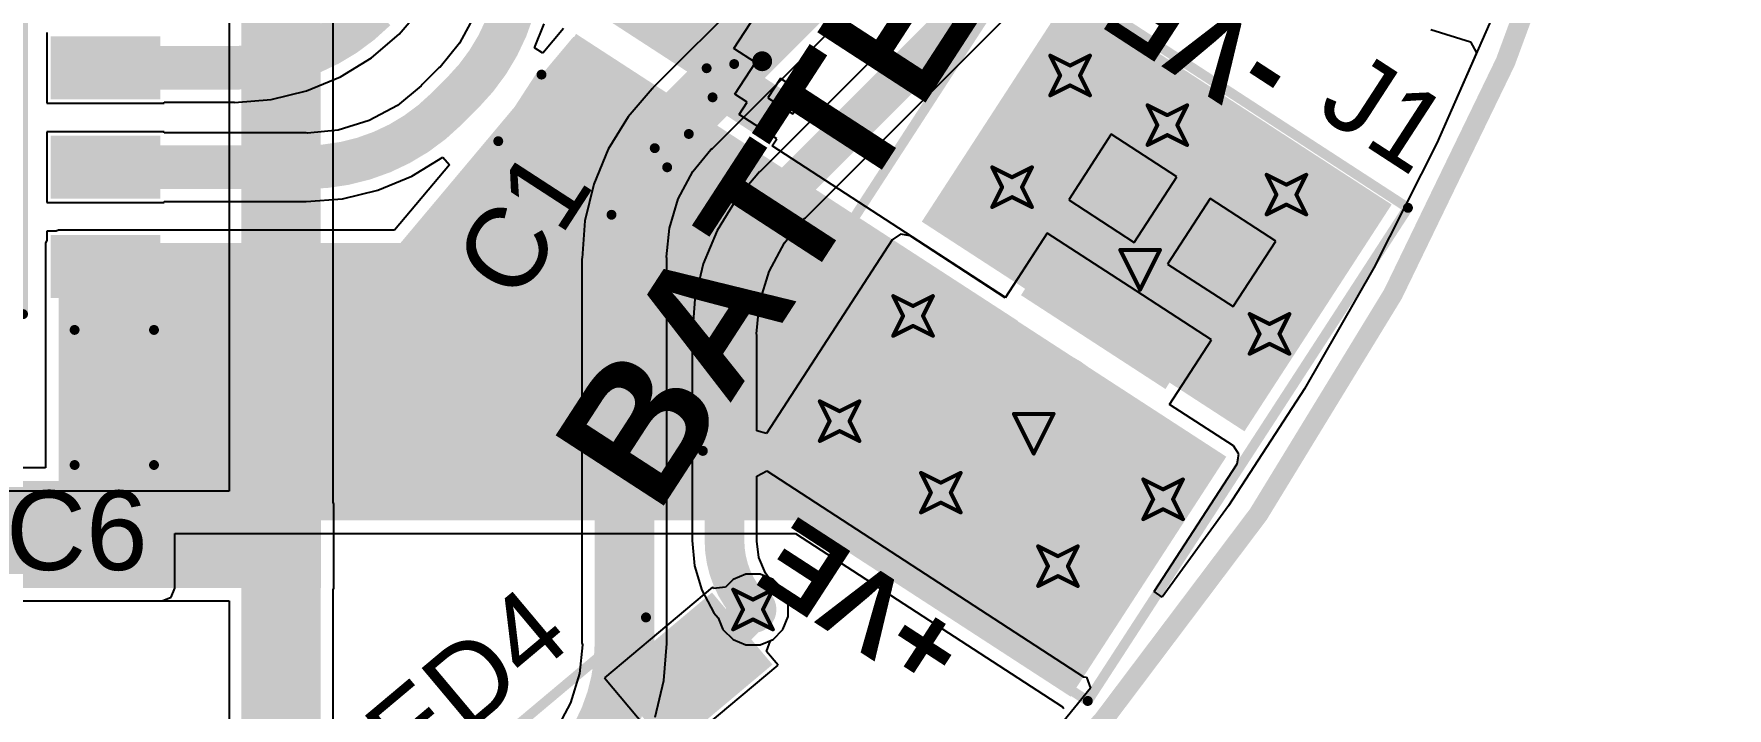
# Model space of a CAD drawing. Header units: inches. Extents: x -5 to 426, y -53 to 116.
# Drawn here: x 40.13 to 61.79, y -40.98 to -32.36 of the extents above; entities that cross this region are included whole.
import ezdxf

# ---------------------------------------------------------------- set-up
doc = ezdxf.new("R2010")
doc.units = ezdxf.units.IN
for name, color, linetype in [('Board Outline', 216, 'Continuous'), ('Bottom Layer', 5, 'Continuous'), ('Bottom Solder', 6, 'Continuous'), ('Drill Drawing', 1, 'Continuous'), ('Multi-Layer', 9, 'Continuous'), ('Pad Holes', 156, 'Continuous'), ('Top Layer', 1, 'Continuous'), ('Top Overlay', 2, 'Continuous'), ('Top Paste', 8, 'Continuous'), ('Top Solder', 216, 'Continuous'), ('Via Holes', 16, 'Continuous')]:
    doc.layers.add(name, color=color, linetype=linetype)
doc.styles.add('Arial', font='', dxfattribs={"height": 0.2})
doc.styles.add('Arial_Bold', font='', dxfattribs={"height": 0.2})
doc.styles.get('Arial').set_extended_font_data('Arial')
doc.styles.get('Arial_Bold').set_extended_font_data('Arial', bold=True)

# ---------------------------------------------------------------- blocks, each defined once
blk = doc.blocks.new('WS2812B_XF02_W_28')
at = {"layer": 'Top Layer'}
for points in [[(-3.25, 2.15), (-1.75, 2.15), (-1.75, 1.15), (-3.25, 1.15)], [(3.25, 1.15), (1.75, 1.15), (1.75, 2.15), (3.25, 2.15)], [(-3.25, -1.15), (-1.75, -1.15), (-1.75, -2.15), (-3.25, -2.15)], [(1.75, -1.15), (3.25, -1.15), (3.25, -2.15), (1.75, -2.15)]]:
    blk.add_hatch(color=1, dxfattribs=at).paths.add_polyline_path(points)
at = {"layer": 'Top Paste'}
for points in [[(-3.25, 2.15), (-1.75, 2.15), (-1.75, 1.15), (-3.25, 1.15)], [(3.25, 1.15), (1.75, 1.15), (1.75, 2.15), (3.25, 2.15)], [(-3.25, -1.15), (-1.75, -1.15), (-1.75, -2.15), (-3.25, -2.15)], [(1.75, -1.15), (3.25, -1.15), (3.25, -2.15), (1.75, -2.15)]]:
    blk.add_hatch(color=8, dxfattribs=at).paths.add_polyline_path(points)
at = {"layer": 'Top Solder'}
for points in [[(-3.352, 2.252), (-1.648, 2.252), (-1.648, 1.048), (-3.352, 1.048)], [(3.352, 1.048), (1.648, 1.048), (1.648, 2.252), (3.352, 2.252)], [(-3.352, -1.048), (-1.648, -1.048), (-1.648, -2.252), (-3.352, -2.252)], [(1.648, -1.048), (3.352, -1.048), (3.352, -2.252), (1.648, -2.252)]]:
    blk.add_hatch(color=216, dxfattribs=at).paths.add_polyline_path(points)
at = {"layer": 'Top Overlay'}
for points, const_width in [([(-2.5, 2.551), (2.5, 2.551)], 0.127), ([(-3.556, 1.803), (-3.556, 1.549)], 0.254), ([(-3.556, 1.803), (-3.429, 1.676)], 0.254), ([(-3.556, 1.549), (-3.429, 1.676)], 0.254), ([(-2.5, -2.551), (2.5, -2.551)], 0.127)]:
    blk.add_lwpolyline(points, dxfattribs=dict(at, const_width=const_width))
for points, const_width in [([(-2.532, 2.551, 1), (-2.468, 2.551, 1)], 0.0635), ([(2.468, 2.551, 1), (2.532, 2.551, 1)], 0.0635), ([(-3.62, 1.803, 1), (-3.493, 1.803, 1)], 0.127), ([(-3.62, 1.803, 1), (-3.493, 1.803, 1)], 0.127), ([(-3.493, 1.676, 1), (-3.366, 1.676, 1)], 0.127), ([(-3.493, 1.676, 1), (-3.366, 1.676, 1)], 0.127), ([(-3.619, 1.549, 1), (-3.493, 1.549, 1)], 0.127), ([(-3.619, 1.549, 1), (-3.493, 1.549, 1)], 0.127), ([(-2.532, -2.551, 1), (-2.468, -2.551, 1)], 0.0635), ([(2.468, -2.551, 1), (2.532, -2.551, 1)], 0.0635)]:
    blk.add_lwpolyline(points, format="xyb", close=True, dxfattribs=dict(at, const_width=const_width))
blk = doc.blocks.new('ESOP_8_75')
at = {"layer": 'Top Layer'}
for points in [[(-3.509, 2.205), (-2.309, 2.205), (-2.309, 1.605), (-3.509, 1.605)], [(2.308, 2.205), (3.508, 2.205), (3.508, 1.605), (2.308, 1.605)], [(-1.2, 1.65), (1.2, 1.65), (1.2, -1.65), (-1.2, -1.65)], [(-3.509, 0.935), (-2.309, 0.935), (-2.309, 0.335), (-3.509, 0.335)], [(2.308, 0.935), (3.508, 0.935), (3.508, 0.335), (2.308, 0.335)], [(-3.509, -0.335), (-2.309, -0.335), (-2.309, -0.935), (-3.509, -0.935)], [(2.308, -0.335), (3.508, -0.335), (3.508, -0.935), (2.308, -0.935)], [(-3.509, -1.605), (-2.309, -1.605), (-2.309, -2.205), (-3.509, -2.205)], [(2.308, -1.605), (3.508, -1.605), (3.508, -2.205), (2.308, -2.205)]]:
    blk.add_hatch(color=1, dxfattribs=at).paths.add_polyline_path(points)
at = {"layer": 'Top Paste'}
for points in [[(-3.509, 2.205), (-2.309, 2.205), (-2.309, 1.605), (-3.509, 1.605)], [(2.308, 2.205), (3.508, 2.205), (3.508, 1.605), (2.308, 1.605)], [(-1.2, 1.65), (1.2, 1.65), (1.2, -1.65), (-1.2, -1.65)], [(-3.509, 0.935), (-2.309, 0.935), (-2.309, 0.335), (-3.509, 0.335)], [(2.308, 0.935), (3.508, 0.935), (3.508, 0.335), (2.308, 0.335)], [(-3.509, -0.335), (-2.309, -0.335), (-2.309, -0.935), (-3.509, -0.935)], [(2.308, -0.335), (3.508, -0.335), (3.508, -0.935), (2.308, -0.935)], [(-3.509, -1.605), (-2.309, -1.605), (-2.309, -2.205), (-3.509, -2.205)], [(2.308, -1.605), (3.508, -1.605), (3.508, -2.205), (2.308, -2.205)]]:
    blk.add_hatch(color=8, dxfattribs=at).paths.add_polyline_path(points)
at = {"layer": 'Top Solder'}
for points in [[(-3.61, 2.307), (-2.207, 2.307), (-2.207, 1.503), (-3.61, 1.503)], [(2.207, 2.307), (3.61, 2.307), (3.61, 1.503), (2.207, 1.503)], [(-1.302, 1.752), (1.302, 1.752), (1.302, -1.752), (-1.302, -1.752)], [(-3.61, 1.037), (-2.207, 1.037), (-2.207, 0.233), (-3.61, 0.233)], [(2.207, 1.037), (3.61, 1.037), (3.61, 0.233), (2.207, 0.233)], [(-3.61, -0.233), (-2.207, -0.233), (-2.207, -1.037), (-3.61, -1.037)], [(2.207, -0.233), (3.61, -0.233), (3.61, -1.037), (2.207, -1.037)], [(-3.61, -1.503), (-2.207, -1.503), (-2.207, -2.307), (-3.61, -2.307)], [(2.207, -1.503), (3.61, -1.503), (3.61, -2.307), (2.207, -2.307)]]:
    blk.add_hatch(color=216, dxfattribs=at).paths.add_polyline_path(points)
at = {"layer": 'Top Overlay'}
for points, const_width in [([(-1.905, 2.515), (1.854, 2.515)], 0.127), ([(-1.905, 2.515), (-1.905, -2.515)], 0.127), ([(1.854, -2.515), (1.854, 2.515)], 0.127), ([(-3.877, 2.049), (-3.75, 1.922)], 0.3), ([(-3.877, 1.795), (-3.877, 2.049)], 0.3), ([(-3.877, 1.795), (-3.75, 1.922)], 0.3), ([(-1.905, -2.515), (1.854, -2.515)], 0.127)]:
    blk.add_lwpolyline(points, dxfattribs=dict(at, const_width=const_width))
for points, const_width in [([(-1.937, 2.515, 1), (-1.873, 2.515, 1)], 0.0635), ([(-1.937, 2.515, 1), (-1.873, 2.515, 1)], 0.0635), ([(1.822, 2.515, 1), (1.886, 2.515, 1)], 0.0635), ([(1.822, 2.515, 1), (1.886, 2.515, 1)], 0.0635), ([(-3.952, 2.049, 1), (-3.802, 2.049, 1)], 0.15), ([(-3.952, 2.049, 1), (-3.802, 2.049, 1)], 0.15), ([(-3.825, 1.922, 1), (-3.675, 1.922, 1)], 0.15), ([(-3.825, 1.922, 1), (-3.675, 1.922, 1)], 0.15), ([(-3.952, 1.795, 1), (-3.802, 1.795, 1)], 0.15), ([(-3.952, 1.795, 1), (-3.802, 1.795, 1)], 0.15), ([(-1.937, -2.515, 1), (-1.873, -2.515, 1)], 0.0635), ([(-1.937, -2.515, 1), (-1.873, -2.515, 1)], 0.0635), ([(1.822, -2.515, 1), (1.886, -2.515, 1)], 0.0635), ([(1.822, -2.515, 1), (1.886, -2.515, 1)], 0.0635)]:
    blk.add_lwpolyline(points, format="xyb", close=True, dxfattribs=dict(at, const_width=const_width))
blk = doc.blocks.new('B2B_XH_A_LF__SN___90')
at = {"layer": 'Bottom Layer'}
blk.add_hatch(color=5, dxfattribs=at).paths.add_polyline_path([(-2.25, 1), (-0.25, 1), (-0.25, -1), (-2.25, -1)])
h = blk.add_hatch(color=5, dxfattribs=at)
edge = h.paths.add_edge_path()
edge.add_arc((1.25, 0), 1, 0, 360)
at = {"layer": 'Bottom Solder'}
blk.add_hatch(color=6, dxfattribs=at).paths.add_polyline_path([(-2.352, 1.102), (-0.148, 1.102), (-0.148, -1.102), (-2.352, -1.102)])
h = blk.add_hatch(color=6, dxfattribs=at)
edge = h.paths.add_edge_path()
edge.add_arc((1.25, 0), 1.102, 0, 360)
at = {"layer": 'Multi-Layer'}
blk.add_hatch(color=9, dxfattribs=at).paths.add_polyline_path([(-2.25, 1), (-0.25, 1), (-0.25, -1), (-2.25, -1)])
h = blk.add_hatch(color=9, dxfattribs=at)
edge = h.paths.add_edge_path()
edge.add_arc((1.25, 0), 1, 0, 360)
at = {"layer": 'Pad Holes'}
h = blk.add_hatch(color=7, dxfattribs=at)
edge = h.paths.add_edge_path()
edge.add_arc((-1.25, 0), 0.5, 0, 360)
h = blk.add_hatch(color=7, dxfattribs=at)
edge = h.paths.add_edge_path()
edge.add_arc((1.25, 0), 0.5, 0, 360)
at = {"layer": 'Top Layer'}
blk.add_hatch(color=1, dxfattribs=at).paths.add_polyline_path([(-2.25, 1), (-0.25, 1), (-0.25, -1), (-2.25, -1)])
h = blk.add_hatch(color=1, dxfattribs=at)
edge = h.paths.add_edge_path()
edge.add_arc((1.25, 0), 1, 0, 360)
at = {"layer": 'Top Solder'}
blk.add_hatch(color=216, dxfattribs=at).paths.add_polyline_path([(-2.352, 1.102), (-0.148, 1.102), (-0.148, -1.102), (-2.352, -1.102)])
h = blk.add_hatch(color=216, dxfattribs=at)
edge = h.paths.add_edge_path()
edge.add_arc((1.25, 0), 1.102, 0, 360)
at = {"layer": 'Top Overlay', "const_width": 0.127}
for points in [[(-3.782, -3.432), (-3.782, 2.442)], [(3.74, 2.442), (-3.782, 2.442)], [(3.74, -3.432), (3.74, 2.442)], [(3.74, -3.432), (-3.782, -3.432)]]:
    blk.add_lwpolyline(points, dxfattribs=at)
at = {"layer": 'Top Overlay', "const_width": 0.0635}
for points in [[(-3.814, 2.442, 1), (-3.75, 2.442, 1)], [(-3.814, 2.442, 1), (-3.75, 2.442, 1)], [(3.708, 2.442, 1), (3.772, 2.442, 1)], [(3.708, 2.442, 1), (3.772, 2.442, 1)], [(-3.814, -3.432, 1), (-3.75, -3.432, 1)], [(-3.814, -3.432, 1), (-3.75, -3.432, 1)], [(3.708, -3.432, 1), (3.772, -3.432, 1)], [(3.708, -3.432, 1), (3.772, -3.432, 1)]]:
    blk.add_lwpolyline(points, format="xyb", close=True, dxfattribs=at)
blk = doc.blocks.new('C___0805_107')
at = {"layer": 'Top Layer'}
for points in [[(-1.524, 0.762), (-0.508, 0.762), (-0.508, -0.762), (-1.524, -0.762)], [(0.508, 0.762), (1.524, 0.762), (1.524, -0.762), (0.508, -0.762)]]:
    blk.add_hatch(color=1, dxfattribs=at).paths.add_polyline_path(points)
at = {"layer": 'Top Paste'}
for points in [[(-1.524, 0.762), (-0.508, 0.762), (-0.508, -0.762), (-1.524, -0.762)], [(0.508, 0.762), (1.524, 0.762), (1.524, -0.762), (0.508, -0.762)]]:
    blk.add_hatch(color=8, dxfattribs=at).paths.add_polyline_path(points)
at = {"layer": 'Top Solder'}
for points in [[(-1.594, 0.832), (-0.438, 0.832), (-0.438, -0.832), (-1.594, -0.832)], [(0.438, 0.832), (1.594, 0.832), (1.594, -0.832), (0.438, -0.832)]]:
    blk.add_hatch(color=216, dxfattribs=at).paths.add_polyline_path(points)
at = {"layer": 'Top Overlay', "const_width": 0.127}
for points in [[(-1.626, -0.864), (-1.626, 0.864)], [(-1.626, 0.864), (-0.61, 0.864)], [(0.61, 0.864), (1.626, 0.864)], [(1.626, -0.864), (1.626, 0.864)], [(-1.626, -0.864), (-0.61, -0.864)], [(0.61, -0.864), (1.626, -0.864)]]:
    blk.add_lwpolyline(points, dxfattribs=at)
at = {"layer": 'Top Overlay', "const_width": 0.0635}
for points in [[(-1.657, 0.864, 1), (-1.594, 0.864, 1)], [(-1.657, 0.864, 1), (-1.594, 0.864, 1)], [(-0.641, 0.864, 1), (-0.578, 0.864, 1)], [(0.578, 0.864, 1), (0.641, 0.864, 1)], [(1.594, 0.864, 1), (1.657, 0.864, 1)], [(1.594, 0.864, 1), (1.657, 0.864, 1)], [(-1.657, -0.864, 1), (-1.594, -0.864, 1)], [(-1.657, -0.864, 1), (-1.594, -0.864, 1)], [(-0.641, -0.864, 1), (-0.578, -0.864, 1)], [(0.578, -0.864, 1), (0.641, -0.864, 1)], [(1.594, -0.864, 1), (1.657, -0.864, 1)], [(1.594, -0.864, 1), (1.657, -0.864, 1)]]:
    blk.add_lwpolyline(points, format="xyb", close=True, dxfattribs=at)
blk = doc.blocks.new('C___0402_108')
at = {"layer": 'Top Layer'}
for points in [[(-0.699, -0.318), (-0.699, 0.317), (-0.241, 0.317), (-0.241, -0.318)], [(0.241, -0.318), (0.241, 0.317), (0.699, 0.317), (0.699, -0.318)]]:
    blk.add_hatch(color=1, dxfattribs=at).paths.add_polyline_path(points)
at = {"layer": 'Top Paste'}
for points in [[(-0.699, -0.318), (-0.699, 0.317), (-0.241, 0.317), (-0.241, -0.318)], [(0.241, -0.318), (0.241, 0.317), (0.699, 0.317), (0.699, -0.318)]]:
    blk.add_hatch(color=8, dxfattribs=at).paths.add_polyline_path(points)
at = {"layer": 'Top Solder'}
for points in [[(-0.758, -0.378), (-0.758, 0.377), (-0.181, 0.377), (-0.181, -0.378)], [(0.181, -0.378), (0.181, 0.377), (0.758, 0.377), (0.758, -0.378)]]:
    blk.add_hatch(color=216, dxfattribs=at).paths.add_polyline_path(points)
at = {"layer": 'Top Overlay', "const_width": 0.127}
for points in [[(-0.787, -0.406), (-0.787, 0.406)], [(-0.279, 0.406), (-0.787, 0.406)], [(0.787, 0.406), (0.279, 0.406)], [(0.787, -0.406), (0.787, 0.406)], [(-0.279, -0.406), (-0.787, -0.406)], [(0.787, -0.406), (0.279, -0.406)]]:
    blk.add_lwpolyline(points, dxfattribs=at)
at = {"layer": 'Top Overlay', "const_width": 0.0635}
for points in [[(-0.819, 0.406, 1), (-0.756, 0.406, 1)], [(-0.819, 0.406, 1), (-0.756, 0.406, 1)], [(-0.311, 0.406, 1), (-0.248, 0.406, 1)], [(0.248, 0.406, 1), (0.311, 0.406, 1)], [(0.756, 0.406, 1), (0.819, 0.406, 1)], [(0.756, 0.406, 1), (0.819, 0.406, 1)], [(-0.819, -0.406, 1), (-0.756, -0.406, 1)], [(-0.819, -0.406, 1), (-0.756, -0.406, 1)], [(-0.311, -0.406, 1), (-0.248, -0.406, 1)], [(0.248, -0.406, 1), (0.311, -0.406, 1)], [(0.756, -0.406, 1), (0.819, -0.406, 1)], [(0.756, -0.406, 1), (0.819, -0.406, 1)]]:
    blk.add_lwpolyline(points, format="xyb", close=True, dxfattribs=at)
blk = doc.blocks.new('C___0805_111')
at = {"layer": 'Top Layer'}
for points in [[(-1.524, 0.762), (-0.508, 0.762), (-0.508, -0.762), (-1.524, -0.762)], [(0.508, 0.762), (1.524, 0.762), (1.524, -0.762), (0.508, -0.762)]]:
    blk.add_hatch(color=1, dxfattribs=at).paths.add_polyline_path(points)
at = {"layer": 'Top Paste'}
for points in [[(-1.524, 0.762), (-0.508, 0.762), (-0.508, -0.762), (-1.524, -0.762)], [(0.508, 0.762), (1.524, 0.762), (1.524, -0.762), (0.508, -0.762)]]:
    blk.add_hatch(color=8, dxfattribs=at).paths.add_polyline_path(points)
at = {"layer": 'Top Solder'}
for points in [[(-1.594, 0.832), (-0.438, 0.832), (-0.438, -0.832), (-1.594, -0.832)], [(0.438, 0.832), (1.594, 0.832), (1.594, -0.832), (0.438, -0.832)]]:
    blk.add_hatch(color=216, dxfattribs=at).paths.add_polyline_path(points)
at = {"layer": 'Top Overlay', "const_width": 0.127}
for points in [[(-1.626, -0.864), (-1.626, 0.864)], [(-0.61, 0.864), (-1.626, 0.864)], [(1.626, 0.864), (0.61, 0.864)], [(1.626, -0.864), (1.626, 0.864)], [(-0.61, -0.864), (-1.626, -0.864)], [(1.626, -0.864), (0.61, -0.864)]]:
    blk.add_lwpolyline(points, dxfattribs=at)
at = {"layer": 'Top Overlay', "const_width": 0.0635}
for points in [[(-1.657, 0.864, 1), (-1.594, 0.864, 1)], [(-1.657, 0.864, 1), (-1.594, 0.864, 1)], [(-0.641, 0.864, 1), (-0.578, 0.864, 1)], [(0.578, 0.864, 1), (0.641, 0.864, 1)], [(1.594, 0.864, 1), (1.657, 0.864, 1)], [(1.594, 0.864, 1), (1.657, 0.864, 1)], [(-1.657, -0.864, 1), (-1.594, -0.864, 1)], [(-1.657, -0.864, 1), (-1.594, -0.864, 1)], [(-0.641, -0.864, 1), (-0.578, -0.864, 1)], [(0.578, -0.864, 1), (0.641, -0.864, 1)], [(1.594, -0.864, 1), (1.657, -0.864, 1)], [(1.594, -0.864, 1), (1.657, -0.864, 1)]]:
    blk.add_lwpolyline(points, format="xyb", close=True, dxfattribs=at)

msp = doc.modelspace()

# ---------------------------------------------------------------- hatches: boundary and pattern name
at = {"layer": 'Bottom Layer'}
for points in [[(53.372, -31.86), (51.488, -34.76), (55.617, -37.442), (57.501, -34.541)], [(51.248, -35.081), (49.511, -37.756), (53.647, -40.443), (55.385, -37.767)], [(32.031, -39.447), (43.8, -39.447), (43.8, -38.374), (32.031, -38.374)]]:
    msp.add_hatch(color=5, dxfattribs=at).paths.add_polyline_path(points)
h = msp.add_hatch(color=5, dxfattribs=at)
edge = h.paths.add_edge_path()
edge.add_arc((53.386, -32.89), 0.3, 0, 360)
h = msp.add_hatch(color=5, dxfattribs=at)
edge = h.paths.add_edge_path()
edge.add_arc((54.63, -33.525), 0.3, 0, 360)
h = msp.add_hatch(color=5, dxfattribs=at)
edge = h.paths.add_edge_path()
edge.add_arc((52.643, -34.319), 0.3, 0, 360)
h = msp.add_hatch(color=5, dxfattribs=at)
edge = h.paths.add_edge_path()
edge.add_arc((56.154, -34.414), 0.3, 0, 360)
h = msp.add_hatch(color=5, dxfattribs=at)
edge = h.paths.add_edge_path()
edge.add_arc((51.376, -35.966), 0.3, 0, 360)
h = msp.add_hatch(color=5, dxfattribs=at)
edge = h.paths.add_edge_path()
edge.add_arc((55.938, -36.196), 0.3, 0, 360)
h = msp.add_hatch(color=5, dxfattribs=at)
edge = h.paths.add_edge_path()
edge.add_arc((50.436, -37.312), 0.3, 0, 360)
h = msp.add_hatch(color=5, dxfattribs=at)
edge = h.paths.add_edge_path()
edge.add_arc((51.732, -38.227), 0.3, 0, 360)
h = msp.add_hatch(color=5, dxfattribs=at)
edge = h.paths.add_edge_path()
edge.add_arc((54.576, -38.312), 0.3, 0, 360)
h = msp.add_hatch(color=5, dxfattribs=at)
edge = h.paths.add_edge_path()
edge.add_arc((53.23, -39.167), 0.3, 0, 360)
h = msp.add_hatch(color=5, dxfattribs=at)
edge = h.paths.add_edge_path()
edge.add_arc((49.328, -39.722), 0.3, 0, 360)
at = {"layer": 'Top Layer'}
for points in [[(47.03, -32.395), (44.157, -35.819), (46.227, -37.557), (49.1, -34.133)], [(47.064, -32.358), (46.159, -33.752), (51.815, -37.425), (52.72, -36.031)], [(50.572, -34.642), (48.579, -37.71), (53.392, -40.836), (55.385, -37.767)], [(40.441, -39.447), (41.765, -39.447), (41.765, -35.033), (40.441, -35.033)], [(40.441, -38.583), (51.151, -38.583), (51.151, -35.033), (40.441, -35.033)], [(27.383, -39.447), (41.765, -39.447), (41.765, -38.076), (27.383, -38.076)]]:
    msp.add_hatch(color=1, dxfattribs=at).paths.add_polyline_path(points)
h = msp.add_hatch(color=1, dxfattribs=at)
edge = h.paths.add_edge_path()
edge.add_arc((53.386, -32.89), 0.3, 0, 360)
h = msp.add_hatch(color=1, dxfattribs=at)
edge = h.paths.add_edge_path()
edge.add_arc((54.63, -33.525), 0.3, 0, 360)
h = msp.add_hatch(color=1, dxfattribs=at)
edge = h.paths.add_edge_path()
edge.add_arc((52.643, -34.319), 0.3, 0, 360)
h = msp.add_hatch(color=1, dxfattribs=at)
edge = h.paths.add_edge_path()
edge.add_arc((56.154, -34.414), 0.3, 0, 360)
h = msp.add_hatch(color=1, dxfattribs=at)
edge = h.paths.add_edge_path()
edge.add_arc((51.376, -35.966), 0.3, 0, 360)
h = msp.add_hatch(color=1, dxfattribs=at)
edge = h.paths.add_edge_path()
edge.add_arc((55.938, -36.196), 0.3, 0, 360)
h = msp.add_hatch(color=1, dxfattribs=at)
edge = h.paths.add_edge_path()
edge.add_arc((50.436, -37.312), 0.3, 0, 360)
h = msp.add_hatch(color=1, dxfattribs=at)
edge = h.paths.add_edge_path()
edge.add_arc((51.732, -38.227), 0.3, 0, 360)
h = msp.add_hatch(color=1, dxfattribs=at)
edge = h.paths.add_edge_path()
edge.add_arc((54.576, -38.312), 0.3, 0, 360)
h = msp.add_hatch(color=1, dxfattribs=at)
edge = h.paths.add_edge_path()
edge.add_arc((53.23, -39.167), 0.3, 0, 360)
h = msp.add_hatch(color=1, dxfattribs=at)
edge = h.paths.add_edge_path()
edge.add_arc((49.328, -39.722), 0.3, 0, 360)
at = {"layer": 'Via Holes'}
h = msp.add_hatch(color=7, dxfattribs=at)
edge = h.paths.add_edge_path()
edge.add_arc((53.386, -32.89), 0.15, 0, 360)
h = msp.add_hatch(color=7, dxfattribs=at)
edge = h.paths.add_edge_path()
edge.add_arc((54.63, -33.525), 0.15, 0, 360)
h = msp.add_hatch(color=7, dxfattribs=at)
edge = h.paths.add_edge_path()
edge.add_arc((52.643, -34.319), 0.15, 0, 360)
h = msp.add_hatch(color=7, dxfattribs=at)
edge = h.paths.add_edge_path()
edge.add_arc((56.154, -34.414), 0.15, 0, 360)
h = msp.add_hatch(color=7, dxfattribs=at)
edge = h.paths.add_edge_path()
edge.add_arc((51.376, -35.966), 0.15, 0, 360)
h = msp.add_hatch(color=7, dxfattribs=at)
edge = h.paths.add_edge_path()
edge.add_arc((55.938, -36.196), 0.15, 0, 360)
h = msp.add_hatch(color=7, dxfattribs=at)
edge = h.paths.add_edge_path()
edge.add_arc((50.436, -37.312), 0.15, 0, 360)
h = msp.add_hatch(color=7, dxfattribs=at)
edge = h.paths.add_edge_path()
edge.add_arc((51.732, -38.227), 0.15, 0, 360)
h = msp.add_hatch(color=7, dxfattribs=at)
edge = h.paths.add_edge_path()
edge.add_arc((54.576, -38.312), 0.15, 0, 360)
h = msp.add_hatch(color=7, dxfattribs=at)
edge = h.paths.add_edge_path()
edge.add_arc((53.23, -39.167), 0.15, 0, 360)
h = msp.add_hatch(color=7, dxfattribs=at)
edge = h.paths.add_edge_path()
edge.add_arc((49.328, -39.722), 0.15, 0, 360)

# ---------------------------------------------------------------- linework, layer by layer
at = {"layer": 'Board Outline', "const_width": 0.254}
msp.add_lwpolyline([(49.772, 6.348, -1.144567), (-0.298, -38.441)], format="xyb", dxfattribs=at)
at = {"layer": 'Bottom Layer'}
for p, q in [((56.359, -24.736), (48.042, -33.053)), ((48.811, -33.822), (57.128, -25.505)), ((58.075, -25.463), (49.414, -34.124)), ((50, -34.71), (58.661, -26.049)), ((42.623, -29.592), (42.623, -38.209)), ((43.955, -38.35), (43.955, -29.592)), ((58.799, -32.12), (58.079, -33.754)), ((48.038, -33.059), (47.729, -33.421)), ((48.042, -33.053), (48.038, -33.059)), ((47.729, -33.421), (47.476, -33.834)), ((53.913, -33.642), (53.369, -34.48)), ((54.752, -34.186), (53.913, -33.642)), ((58.079, -33.754), (57.273, -35.349)), ((47.476, -33.834), (47.291, -34.281)), ((48.557, -34.12), (48.79, -33.836)), ((48.79, -33.836), (48.811, -33.822)), ((48.372, -34.467), (48.557, -34.12)), ((49.413, -34.123), (49.112, -34.476)), ((49.414, -34.124), (49.413, -34.123)), ((54.207, -35.025), (54.752, -34.186)), ((47.291, -34.281), (47.178, -34.751)), ((48.258, -34.843), (48.372, -34.467)), ((49.112, -34.476), (48.87, -34.871)), ((53.369, -34.48), (54.207, -35.025)), ((55.178, -34.463), (54.633, -35.302)), ((56.017, -35.008), (55.178, -34.463)), ((47.178, -34.751), (47.141, -35.226)), ((48.222, -35.209), (48.258, -34.843)), ((48.87, -34.871), (48.692, -35.3)), ((49.731, -35.029), (49.984, -34.721)), ((49.984, -34.721), (50, -34.71)), ((51.11, -34.991), (49.499, -37.471)), ((49.534, -35.398), (49.731, -35.029)), ((51.214, -34.92), (51.11, -34.991)), ((51.338, -34.943), (51.214, -34.92)), ((52.555, -35.733), (51.338, -34.943)), ((53.092, -34.906), (52.555, -35.733)), ((54.144, -35.589), (53.092, -34.906)), ((55.472, -35.846), (56.017, -35.008)), ((47.141, -35.226), (47.139, -35.233)), ((47.139, -35.233), (47.139, -40.148)), ((48.227, -35.233), (48.222, -35.209)), ((48.227, -40.148), (48.227, -35.233)), ((48.692, -35.3), (48.584, -35.751)), ((54.633, -35.302), (55.472, -35.846)), ((49.413, -35.797), (49.534, -35.398)), ((57.273, -35.349), (56.384, -36.898)), ((48.584, -35.751), (48.548, -36.213)), ((55.195, -36.272), (54.144, -35.589)), ((49.374, -36.195), (49.413, -35.797)), ((48.548, -36.213), (48.549, -36.213)), ((48.549, -36.213), (48.549, -38.841)), ((49.377, -36.213), (49.374, -36.195)), ((49.377, -37.435), (49.377, -36.213)), ((54.659, -37.099), (55.195, -36.272)), ((56.384, -36.898), (55.413, -38.397)), ((55.475, -37.629), (54.659, -37.099)), ((49.499, -37.471), (49.377, -37.435)), ((55.546, -37.733), (55.475, -37.629)), ((54.461, -39.493), (55.523, -37.857)), ((55.523, -37.857), (55.546, -37.733)), ((49.377, -38.018), (49.504, -37.949)), ((49.377, -38.841), (49.377, -38.018)), ((49.504, -37.949), (53.558, -40.581)), ((42.623, -38.209), (35.421, -38.209)), ((43.965, -38.374), (43.955, -38.35)), ((43.965, -39.447), (43.965, -38.374)), ((55.413, -38.397), (54.565, -39.565)), ((48.549, -38.841), (48.549, -38.841)), ((48.549, -38.841), (48.581, -39.165)), ((49.376, -38.848), (49.377, -38.841)), ((49.403, -39.057), (49.376, -38.848)), ((48.581, -39.165), (48.675, -39.476)), ((49.487, -39.258), (49.403, -39.057)), ((49.532, -39.316), (49.487, -39.258)), ((49.584, -39.338), (49.532, -39.316)), ((49.711, -39.465), (49.584, -39.338)), ((35.471, -39.612), (42.623, -39.612)), ((42.623, -39.612), (42.623, -42.14)), ((43.955, -39.471), (43.965, -39.447)), ((43.955, -41.864), (43.955, -39.471)), ((48.675, -39.476), (48.828, -39.763)), ((49.78, -39.632), (49.711, -39.465)), ((49.78, -39.812), (49.78, -39.632)), ((54.565, -39.565), (54.461, -39.493)), ((48.828, -39.763), (48.883, -39.829)), ((48.883, -39.829), (48.944, -39.978)), ((49.711, -39.978), (49.78, -39.812)), ((48.944, -39.978), (49.072, -40.105)), ((49.584, -40.105), (49.711, -39.978)), ((47.144, -40.173), (47.108, -40.539)), ((47.139, -40.148), (47.144, -40.173)), ((48.188, -40.63), (48.225, -40.156)), ((48.225, -40.156), (48.227, -40.148)), ((49.072, -40.105), (49.238, -40.174)), ((49.238, -40.174), (49.418, -40.174)), ((49.418, -40.174), (49.584, -40.105)), ((47.108, -40.539), (46.994, -40.915)), ((48.075, -41.101), (48.188, -40.63)), ((53.647, -40.727), (53.239, -41.23)), ((53.558, -40.581), (53.596, -40.588)), ((53.596, -40.588), (53.647, -40.727)), ((46.994, -40.915), (46.809, -41.261))]:
    msp.add_line(p, q, dxfattribs=at)
for points, const_width in [([(48.427, -33.437), (56.743, -25.121)], 0.762), ([(49.707, -34.417), (58.368, -25.756)], 0.508), ([(43.289, -38.911), (43.289, -29.592)], 1.016), ([(47.683, -40.148), (47.683, -35.233)], 0.762), ([(48.963, -38.841), (48.963, -36.213)], 0.508), ([(37.915, -38.911), (43.289, -38.911)], 1.016), ([(43.289, -42.14), (43.289, -38.911)], 1.016)]:
    msp.add_lwpolyline(points, dxfattribs=dict(at, const_width=const_width))
for points, const_width in [([(47.683, -35.233, -0.198912), (48.427, -33.437)], 0.762), ([(48.963, -36.213, -0.198912), (49.707, -34.417)], 0.508), ([(49.328, -39.722, -0.198912), (48.963, -38.841)], 0.508), ([(47.683, -40.148, -0.198912), (46.939, -41.944)], 0.762)]:
    msp.add_lwpolyline(points, format="xyb", dxfattribs=dict(at, const_width=const_width))
for points, const_width in [([(48.236, -33.437, 1), (48.617, -33.437, 1)], 0.381), ([(48.236, -33.437, 1), (48.617, -33.437, 1)], 0.381), ([(49.58, -34.417, 1), (49.834, -34.417, 1)], 0.254), ([(49.58, -34.417, 1), (49.834, -34.417, 1)], 0.254), ([(47.492, -35.233, 1), (47.873, -35.233, 1)], 0.381), ([(47.492, -35.233, 1), (47.873, -35.233, 1)], 0.381), ([(48.836, -36.213, 1), (49.09, -36.213, 1)], 0.254), ([(48.836, -36.213, 1), (49.09, -36.213, 1)], 0.254), ([(43.035, -38.911, 1), (43.543, -38.911, 1)], 0.508), ([(43.035, -38.911, 1), (43.543, -38.911, 1)], 0.508), ([(43.035, -38.911, 1), (43.543, -38.911, 1)], 0.508), ([(48.836, -38.841, 1), (49.09, -38.841, 1)], 0.254), ([(48.836, -38.841, 1), (49.09, -38.841, 1)], 0.254), ([(49.201, -39.722, 1), (49.455, -39.722, 1)], 0.254), ([(47.492, -40.148, 1), (47.873, -40.148, 1)], 0.381), ([(47.492, -40.148, 1), (47.873, -40.148, 1)], 0.381)]:
    msp.add_lwpolyline(points, format="xyb", close=True, dxfattribs=dict(at, const_width=const_width))
at = {"layer": 'Drill Drawing', "const_width": 0.0508}
for points in [[(53.132, -32.636), (53.386, -32.763)], [(53.132, -32.636), (53.259, -32.89)], [(53.386, -32.763), (53.64, -32.636)], [(53.513, -32.89), (53.64, -32.636)], [(53.132, -33.144), (53.259, -32.89)], [(53.513, -32.89), (53.64, -33.144)], [(53.132, -33.144), (53.386, -33.017)], [(53.386, -33.017), (53.64, -33.144)], [(54.376, -33.271), (54.63, -33.398)], [(54.376, -33.271), (54.503, -33.525)], [(54.63, -33.398), (54.884, -33.271)], [(54.757, -33.525), (54.884, -33.271)], [(54.376, -33.779), (54.503, -33.525)], [(54.757, -33.525), (54.884, -33.779)], [(54.376, -33.779), (54.63, -33.652)], [(54.63, -33.652), (54.884, -33.779)], [(52.389, -34.065), (52.643, -34.192)], [(52.389, -34.065), (52.516, -34.319)], [(52.643, -34.192), (52.897, -34.065)], [(52.77, -34.319), (52.897, -34.065)], [(55.9, -34.16), (56.154, -34.287)], [(55.9, -34.16), (56.027, -34.414)], [(56.154, -34.287), (56.408, -34.16)], [(56.281, -34.414), (56.408, -34.16)], [(52.389, -34.573), (52.516, -34.319)], [(52.389, -34.573), (52.643, -34.446)], [(52.643, -34.446), (52.897, -34.573)], [(52.77, -34.319), (52.897, -34.573)], [(55.9, -34.668), (56.027, -34.414)], [(56.281, -34.414), (56.408, -34.668)], [(55.9, -34.668), (56.154, -34.541)], [(56.154, -34.541), (56.408, -34.668)], [(54.028, -35.122), (54.536, -35.122)], [(54.028, -35.122), (54.282, -35.63)], [(54.282, -35.63), (54.536, -35.122)], [(51.122, -35.712), (51.376, -35.839)], [(51.122, -35.712), (51.249, -35.966)], [(51.376, -35.839), (51.63, -35.712)], [(51.503, -35.966), (51.63, -35.712)], [(51.122, -36.22), (51.249, -35.966)], [(51.503, -35.966), (51.63, -36.22)], [(55.684, -35.942), (55.938, -36.069)], [(55.684, -35.942), (55.811, -36.196)], [(55.938, -36.069), (56.192, -35.942)], [(56.065, -36.196), (56.192, -35.942)], [(51.122, -36.22), (51.376, -36.093)], [(51.376, -36.093), (51.63, -36.22)], [(55.684, -36.45), (55.811, -36.196)], [(56.065, -36.196), (56.192, -36.45)], [(55.684, -36.45), (55.938, -36.323)], [(55.938, -36.323), (56.192, -36.45)], [(50.182, -37.058), (50.436, -37.185)], [(50.182, -37.058), (50.309, -37.312)], [(50.436, -37.185), (50.69, -37.058)], [(50.563, -37.312), (50.69, -37.058)], [(52.666, -37.219), (53.174, -37.219)], [(52.666, -37.219), (52.92, -37.727)], [(52.92, -37.727), (53.174, -37.219)], [(50.182, -37.566), (50.309, -37.312)], [(50.182, -37.566), (50.436, -37.439)], [(50.436, -37.439), (50.69, -37.566)], [(50.563, -37.312), (50.69, -37.566)], [(51.478, -37.973), (51.732, -38.1)], [(51.478, -37.973), (51.605, -38.227)], [(51.732, -38.1), (51.986, -37.973)], [(51.859, -38.227), (51.986, -37.973)], [(54.322, -38.058), (54.576, -38.185)], [(54.322, -38.058), (54.449, -38.312)], [(54.576, -38.185), (54.83, -38.058)], [(54.703, -38.312), (54.83, -38.058)], [(51.478, -38.481), (51.605, -38.227)], [(51.478, -38.481), (51.732, -38.354)], [(51.732, -38.354), (51.986, -38.481)], [(51.859, -38.227), (51.986, -38.481)], [(54.322, -38.566), (54.449, -38.312)], [(54.703, -38.312), (54.83, -38.566)], [(54.322, -38.566), (54.576, -38.439)], [(54.576, -38.439), (54.83, -38.566)], [(52.976, -38.913), (53.23, -39.04)], [(52.976, -38.913), (53.103, -39.167)], [(53.23, -39.04), (53.484, -38.913)], [(53.357, -39.167), (53.484, -38.913)], [(52.976, -39.421), (53.103, -39.167)], [(53.357, -39.167), (53.484, -39.421)], [(52.976, -39.421), (53.23, -39.294)], [(53.23, -39.294), (53.484, -39.421)], [(49.074, -39.468), (49.328, -39.595)], [(49.074, -39.468), (49.201, -39.722)], [(49.328, -39.595), (49.582, -39.468)], [(49.455, -39.722), (49.582, -39.468)], [(49.074, -39.976), (49.201, -39.722)], [(49.074, -39.976), (49.328, -39.849)], [(49.328, -39.849), (49.582, -39.976)], [(49.455, -39.722), (49.582, -39.976)]]:
    msp.add_lwpolyline(points, dxfattribs=at)
at = {"layer": 'Drill Drawing', "const_width": 0.0254}
for points in [[(53.119, -32.636, 1), (53.145, -32.636, 1)], [(53.119, -32.636, 1), (53.145, -32.636, 1)], [(53.627, -32.636, 1), (53.653, -32.636, 1)], [(53.627, -32.636, 1), (53.653, -32.636, 1)], [(53.246, -32.89, 1), (53.272, -32.89, 1)], [(53.246, -32.89, 1), (53.272, -32.89, 1)], [(53.373, -32.763, 1), (53.399, -32.763, 1)], [(53.373, -32.763, 1), (53.399, -32.763, 1)], [(53.5, -32.89, 1), (53.526, -32.89, 1)], [(53.5, -32.89, 1), (53.526, -32.89, 1)], [(53.119, -33.144, 1), (53.145, -33.144, 1)], [(53.119, -33.144, 1), (53.145, -33.144, 1)], [(53.373, -33.017, 1), (53.399, -33.017, 1)], [(53.373, -33.017, 1), (53.399, -33.017, 1)], [(53.627, -33.144, 1), (53.653, -33.144, 1)], [(53.627, -33.144, 1), (53.653, -33.144, 1)], [(54.364, -33.271, 1), (54.389, -33.271, 1)], [(54.364, -33.271, 1), (54.389, -33.271, 1)], [(54.872, -33.271, 1), (54.897, -33.271, 1)], [(54.872, -33.271, 1), (54.897, -33.271, 1)], [(54.491, -33.525, 1), (54.516, -33.525, 1)], [(54.491, -33.525, 1), (54.516, -33.525, 1)], [(54.618, -33.398, 1), (54.643, -33.398, 1)], [(54.618, -33.398, 1), (54.643, -33.398, 1)], [(54.745, -33.525, 1), (54.77, -33.525, 1)], [(54.745, -33.525, 1), (54.77, -33.525, 1)], [(54.364, -33.779, 1), (54.389, -33.779, 1)], [(54.364, -33.779, 1), (54.389, -33.779, 1)], [(54.618, -33.652, 1), (54.643, -33.652, 1)], [(54.618, -33.652, 1), (54.643, -33.652, 1)], [(54.872, -33.779, 1), (54.897, -33.779, 1)], [(54.872, -33.779, 1), (54.897, -33.779, 1)], [(52.376, -34.065, 1), (52.402, -34.065, 1)], [(52.376, -34.065, 1), (52.402, -34.065, 1)], [(52.63, -34.192, 1), (52.656, -34.192, 1)], [(52.63, -34.192, 1), (52.656, -34.192, 1)], [(52.884, -34.065, 1), (52.91, -34.065, 1)], [(52.884, -34.065, 1), (52.91, -34.065, 1)], [(55.888, -34.16, 1), (55.913, -34.16, 1)], [(55.888, -34.16, 1), (55.913, -34.16, 1)], [(56.396, -34.16, 1), (56.421, -34.16, 1)], [(56.396, -34.16, 1), (56.421, -34.16, 1)], [(52.503, -34.319, 1), (52.529, -34.319, 1)], [(52.503, -34.319, 1), (52.529, -34.319, 1)], [(52.63, -34.446, 1), (52.656, -34.446, 1)], [(52.63, -34.446, 1), (52.656, -34.446, 1)], [(52.757, -34.319, 1), (52.783, -34.319, 1)], [(52.757, -34.319, 1), (52.783, -34.319, 1)], [(56.015, -34.414, 1), (56.04, -34.414, 1)], [(56.015, -34.414, 1), (56.04, -34.414, 1)], [(56.142, -34.287, 1), (56.167, -34.287, 1)], [(56.142, -34.287, 1), (56.167, -34.287, 1)], [(56.269, -34.414, 1), (56.294, -34.414, 1)], [(56.269, -34.414, 1), (56.294, -34.414, 1)], [(52.376, -34.573, 1), (52.402, -34.573, 1)], [(52.376, -34.573, 1), (52.402, -34.573, 1)], [(52.884, -34.573, 1), (52.91, -34.573, 1)], [(52.884, -34.573, 1), (52.91, -34.573, 1)], [(55.888, -34.668, 1), (55.913, -34.668, 1)], [(55.888, -34.668, 1), (55.913, -34.668, 1)], [(56.142, -34.541, 1), (56.167, -34.541, 1)], [(56.142, -34.541, 1), (56.167, -34.541, 1)], [(56.396, -34.668, 1), (56.421, -34.668, 1)], [(56.396, -34.668, 1), (56.421, -34.668, 1)], [(54.015, -35.122, 1), (54.041, -35.122, 1)], [(54.015, -35.122, 1), (54.041, -35.122, 1)], [(54.523, -35.122, 1), (54.549, -35.122, 1)], [(54.523, -35.122, 1), (54.549, -35.122, 1)], [(51.109, -35.712, 1), (51.135, -35.712, 1)], [(51.109, -35.712, 1), (51.135, -35.712, 1)], [(51.617, -35.712, 1), (51.643, -35.712, 1)], [(51.617, -35.712, 1), (51.643, -35.712, 1)], [(54.269, -35.63, 1), (54.295, -35.63, 1)], [(54.269, -35.63, 1), (54.295, -35.63, 1)], [(51.236, -35.966, 1), (51.262, -35.966, 1)], [(51.236, -35.966, 1), (51.262, -35.966, 1)], [(51.363, -35.839, 1), (51.389, -35.839, 1)], [(51.363, -35.839, 1), (51.389, -35.839, 1)], [(51.49, -35.966, 1), (51.516, -35.966, 1)], [(51.49, -35.966, 1), (51.516, -35.966, 1)], [(55.671, -35.942, 1), (55.697, -35.942, 1)], [(55.671, -35.942, 1), (55.697, -35.942, 1)], [(56.179, -35.942, 1), (56.205, -35.942, 1)], [(56.179, -35.942, 1), (56.205, -35.942, 1)], [(51.363, -36.093, 1), (51.389, -36.093, 1)], [(51.363, -36.093, 1), (51.389, -36.093, 1)], [(55.798, -36.196, 1), (55.824, -36.196, 1)], [(55.798, -36.196, 1), (55.824, -36.196, 1)], [(55.925, -36.069, 1), (55.951, -36.069, 1)], [(55.925, -36.069, 1), (55.951, -36.069, 1)], [(56.052, -36.196, 1), (56.078, -36.196, 1)], [(56.052, -36.196, 1), (56.078, -36.196, 1)], [(51.109, -36.22, 1), (51.135, -36.22, 1)], [(51.109, -36.22, 1), (51.135, -36.22, 1)], [(51.617, -36.22, 1), (51.643, -36.22, 1)], [(51.617, -36.22, 1), (51.643, -36.22, 1)], [(55.925, -36.323, 1), (55.951, -36.323, 1)], [(55.925, -36.323, 1), (55.951, -36.323, 1)], [(55.671, -36.45, 1), (55.697, -36.45, 1)], [(55.671, -36.45, 1), (55.697, -36.45, 1)], [(56.179, -36.45, 1), (56.205, -36.45, 1)], [(56.179, -36.45, 1), (56.205, -36.45, 1)], [(50.17, -37.058, 1), (50.195, -37.058, 1)], [(50.17, -37.058, 1), (50.195, -37.058, 1)], [(50.678, -37.058, 1), (50.703, -37.058, 1)], [(50.678, -37.058, 1), (50.703, -37.058, 1)], [(50.424, -37.185, 1), (50.449, -37.185, 1)], [(50.424, -37.185, 1), (50.449, -37.185, 1)], [(52.654, -37.219, 1), (52.679, -37.219, 1)], [(52.654, -37.219, 1), (52.679, -37.219, 1)], [(53.162, -37.219, 1), (53.187, -37.219, 1)], [(53.162, -37.219, 1), (53.187, -37.219, 1)], [(50.297, -37.312, 1), (50.322, -37.312, 1)], [(50.297, -37.312, 1), (50.322, -37.312, 1)], [(50.424, -37.439, 1), (50.449, -37.439, 1)], [(50.424, -37.439, 1), (50.449, -37.439, 1)], [(50.551, -37.312, 1), (50.576, -37.312, 1)], [(50.551, -37.312, 1), (50.576, -37.312, 1)], [(50.17, -37.566, 1), (50.195, -37.566, 1)], [(50.17, -37.566, 1), (50.195, -37.566, 1)], [(50.678, -37.566, 1), (50.703, -37.566, 1)], [(50.678, -37.566, 1), (50.703, -37.566, 1)], [(52.908, -37.727, 1), (52.933, -37.727, 1)], [(52.908, -37.727, 1), (52.933, -37.727, 1)], [(51.465, -37.973, 1), (51.49, -37.973, 1)], [(51.465, -37.973, 1), (51.49, -37.973, 1)], [(51.719, -38.1, 1), (51.744, -38.1, 1)], [(51.719, -38.1, 1), (51.744, -38.1, 1)], [(51.973, -37.973, 1), (51.998, -37.973, 1)], [(51.973, -37.973, 1), (51.998, -37.973, 1)], [(54.309, -38.058, 1), (54.335, -38.058, 1)], [(54.309, -38.058, 1), (54.335, -38.058, 1)], [(54.817, -38.058, 1), (54.843, -38.058, 1)], [(54.817, -38.058, 1), (54.843, -38.058, 1)], [(51.592, -38.227, 1), (51.617, -38.227, 1)], [(51.592, -38.227, 1), (51.617, -38.227, 1)], [(51.719, -38.354, 1), (51.744, -38.354, 1)], [(51.719, -38.354, 1), (51.744, -38.354, 1)], [(51.846, -38.227, 1), (51.871, -38.227, 1)], [(51.846, -38.227, 1), (51.871, -38.227, 1)], [(54.436, -38.312, 1), (54.462, -38.312, 1)], [(54.436, -38.312, 1), (54.462, -38.312, 1)], [(54.563, -38.185, 1), (54.589, -38.185, 1)], [(54.563, -38.185, 1), (54.589, -38.185, 1)], [(54.69, -38.312, 1), (54.716, -38.312, 1)], [(54.69, -38.312, 1), (54.716, -38.312, 1)], [(51.465, -38.481, 1), (51.49, -38.481, 1)], [(51.465, -38.481, 1), (51.49, -38.481, 1)], [(51.973, -38.481, 1), (51.998, -38.481, 1)], [(51.973, -38.481, 1), (51.998, -38.481, 1)], [(54.309, -38.566, 1), (54.335, -38.566, 1)], [(54.309, -38.566, 1), (54.335, -38.566, 1)], [(54.563, -38.439, 1), (54.589, -38.439, 1)], [(54.563, -38.439, 1), (54.589, -38.439, 1)], [(54.817, -38.566, 1), (54.843, -38.566, 1)], [(54.817, -38.566, 1), (54.843, -38.566, 1)], [(52.964, -38.913, 1), (52.989, -38.913, 1)], [(52.964, -38.913, 1), (52.989, -38.913, 1)], [(53.472, -38.913, 1), (53.497, -38.913, 1)], [(53.472, -38.913, 1), (53.497, -38.913, 1)], [(53.091, -39.167, 1), (53.116, -39.167, 1)], [(53.091, -39.167, 1), (53.116, -39.167, 1)], [(53.218, -39.04, 1), (53.243, -39.04, 1)], [(53.218, -39.04, 1), (53.243, -39.04, 1)], [(53.345, -39.167, 1), (53.37, -39.167, 1)], [(53.345, -39.167, 1), (53.37, -39.167, 1)], [(52.964, -39.421, 1), (52.989, -39.421, 1)], [(52.964, -39.421, 1), (52.989, -39.421, 1)], [(53.218, -39.294, 1), (53.243, -39.294, 1)], [(53.218, -39.294, 1), (53.243, -39.294, 1)], [(53.472, -39.421, 1), (53.497, -39.421, 1)], [(53.472, -39.421, 1), (53.497, -39.421, 1)], [(49.061, -39.468, 1), (49.087, -39.468, 1)], [(49.061, -39.468, 1), (49.087, -39.468, 1)], [(49.315, -39.595, 1), (49.341, -39.595, 1)], [(49.315, -39.595, 1), (49.341, -39.595, 1)], [(49.569, -39.468, 1), (49.595, -39.468, 1)], [(49.569, -39.468, 1), (49.595, -39.468, 1)], [(49.188, -39.722, 1), (49.214, -39.722, 1)], [(49.188, -39.722, 1), (49.214, -39.722, 1)], [(49.315, -39.849, 1), (49.341, -39.849, 1)], [(49.315, -39.849, 1), (49.341, -39.849, 1)], [(49.442, -39.722, 1), (49.468, -39.722, 1)], [(49.442, -39.722, 1), (49.468, -39.722, 1)], [(49.061, -39.976, 1), (49.087, -39.976, 1)], [(49.061, -39.976, 1), (49.087, -39.976, 1)], [(49.569, -39.976, 1), (49.595, -39.976, 1)], [(49.569, -39.976, 1), (49.595, -39.976, 1)]]:
    msp.add_lwpolyline(points, format="xyb", close=True, dxfattribs=at)
at = {"layer": 'Top Layer'}
for p, q in [((44.801, -32.36), (45.082, -32.031)), ((49.081, -32.543), (49.499, -31.9)), ((45.767, -32.114), (45.573, -32.478)), ((46.53, -32.536), (46.657, -32.23)), ((40.289, -32.34), (40.289, -33.245)), ((44.446, -32.664), (44.802, -32.36)), ((44.802, -32.36), (44.801, -32.36)), ((45.573, -32.478), (45.324, -32.782)), ((46.903, -32.289), (46.64, -32.603)), ((58.002, -32.303), (58.511, -32.459)), ((58.511, -32.459), (58.587, -32.601)), ((44.047, -32.909), (44.446, -32.664)), ((46.64, -32.603), (46.53, -32.536)), ((49.358, -32.722), (49.081, -32.543)), ((58.587, -32.601), (58.079, -33.754)), ((43.615, -33.088), (44.047, -32.909)), ((45.307, -32.793), (45.093, -33.007)), ((45.324, -32.782), (45.307, -32.793)), ((49.095, -33.127), (49.358, -32.722)), ((49.678, -32.93), (49.519, -33.175)), ((49.997, -33.138), (49.678, -32.93)), ((43.16, -33.197), (43.615, -33.088)), ((45.082, -33.024), (44.778, -33.273)), ((45.093, -33.007), (45.082, -33.024)), ((49.255, -33.231), (49.095, -33.127)), ((49.838, -33.382), (49.997, -33.138)), ((40.289, -33.245), (41.793, -33.245)), ((41.793, -33.245), (41.793, -33.233)), ((41.793, -33.233), (42.694, -33.233)), ((42.694, -33.234), (43.16, -33.197)), ((42.694, -33.233), (42.694, -33.234)), ((44.778, -33.273), (44.414, -33.468)), ((49.151, -33.391), (49.255, -33.231)), ((49.519, -33.175), (49.838, -33.382)), ((44.414, -33.468), (44.019, -33.588)), ((49.631, -33.702), (49.151, -33.391)), ((41.793, -33.61), (40.289, -33.61)), ((40.289, -33.61), (40.289, -34.515)), ((41.793, -33.622), (41.793, -33.61)), ((43.608, -33.622), (41.793, -33.622)), ((43.628, -33.626), (43.608, -33.622)), ((44.019, -33.588), (43.628, -33.626)), ((49.573, -33.791), (49.631, -33.702)), ((52.558, -35.729), (49.573, -33.791)), ((53.913, -33.642), (53.369, -34.48)), ((54.752, -34.186), (53.913, -33.642)), ((58.079, -33.754), (57.273, -35.349)), ((44.962, -34.179), (45.36, -33.934)), ((45.36, -33.934), (45.442, -34.031)), ((44.529, -34.358), (44.962, -34.179)), ((45.442, -34.031), (44.74, -34.868)), ((54.207, -35.025), (54.752, -34.186)), ((44.075, -34.467), (44.529, -34.358)), ((40.289, -34.515), (41.793, -34.515)), ((41.793, -34.515), (41.793, -34.503)), ((41.793, -34.503), (43.608, -34.503)), ((43.608, -34.504), (44.075, -34.467)), ((43.608, -34.503), (43.608, -34.504)), ((53.369, -34.48), (54.207, -35.025)), ((55.178, -34.463), (54.633, -35.302)), ((56.017, -35.008), (55.178, -34.463)), ((40.411, -34.88), (40.289, -34.88)), ((40.289, -34.88), (40.289, -35.002)), ((40.441, -34.868), (40.411, -34.88)), ((44.74, -34.868), (40.441, -34.868)), ((40.289, -35.002), (40.276, -35.033)), ((40.276, -35.033), (40.276, -37.911)), ((53.092, -34.906), (52.558, -35.729)), ((54.144, -35.589), (53.092, -34.906)), ((55.472, -35.846), (56.017, -35.008)), ((54.633, -35.302), (55.472, -35.846)), ((57.273, -35.349), (56.384, -36.898)), ((55.195, -36.272), (54.144, -35.589)), ((54.659, -37.099), (55.195, -36.272)), ((56.384, -36.898), (55.413, -38.397)), ((55.475, -37.629), (54.659, -37.099)), ((55.546, -37.733), (55.475, -37.629)), ((40.276, -37.911), (39.783, -37.911)), ((54.461, -39.493), (55.523, -37.857)), ((55.523, -37.857), (55.546, -37.733)), ((55.413, -38.397), (54.565, -39.565)), ((41.93, -39.447), (41.93, -38.748)), ((41.93, -38.748), (49.873, -38.748)), ((49.873, -38.748), (53.29, -40.966)), ((48.809, -39.434), (47.427, -40.594)), ((48.823, -39.451), (48.809, -39.434)), ((48.976, -39.434), (48.823, -39.451)), ((49.072, -39.338), (48.976, -39.434)), ((49.238, -39.269), (49.072, -39.338)), ((49.418, -39.269), (49.238, -39.269)), ((49.584, -39.338), (49.418, -39.269)), ((49.711, -39.465), (49.584, -39.338)), ((33.081, -39.612), (41.765, -39.612)), ((41.765, -39.612), (41.881, -39.564)), ((41.881, -39.564), (41.93, -39.447)), ((49.78, -39.632), (49.711, -39.465)), ((49.78, -39.812), (49.78, -39.632)), ((54.565, -39.565), (54.461, -39.493)), ((49.711, -39.978), (49.78, -39.812)), ((49.584, -40.105), (49.711, -39.978)), ((49.502, -40.26), (49.55, -40.119)), ((49.648, -40.433), (49.502, -40.26)), ((49.55, -40.119), (49.584, -40.105)), ((48.265, -41.593), (49.648, -40.433)), ((47.427, -40.594), (48.265, -41.593)), ((53.29, -40.966), (53.306, -40.987))]:
    msp.add_line(p, q, dxfattribs=at)
for points, const_width in [([(46.362, -31.309, -0.198912), (45.618, -33.105)], 0.559), ([(44.49, -32.049, -0.198912), (42.694, -32.793)], 0.559), ([(45.404, -33.319, -0.198912), (43.608, -34.063)], 0.559), ([(48.492, -40.468, -0.000372), (48.495, -40.471)], 0.508)]:
    msp.add_lwpolyline(points, format="xyb", dxfattribs=dict(at, const_width=const_width))
for points, const_width in [([(41.041, -32.793), (42.694, -32.793)], 0.559), ([(45.404, -33.319), (45.618, -33.105)], 0.559), ([(41.041, -34.063), (43.608, -34.063)], 0.559), ([(48.537, -40.513), (49.303, -39.748)], 0.508), ([(48.495, -40.471), (48.537, -40.513)], 0.508)]:
    msp.add_lwpolyline(points, dxfattribs=dict(at, const_width=const_width))
for points, const_width in [([(40.901, -32.793, 1), (41.181, -32.793, 1)], 0.279), ([(42.554, -32.793, 1), (42.833, -32.793, 1)], 0.279), ([(42.554, -32.793, 1), (42.833, -32.793, 1)], 0.279), ([(45.478, -33.105, 1), (45.758, -33.105, 1)], 0.279), ([(45.478, -33.105, 1), (45.758, -33.105, 1)], 0.279), ([(45.264, -33.319, 1), (45.544, -33.319, 1)], 0.279), ([(45.264, -33.319, 1), (45.544, -33.319, 1)], 0.279), ([(40.901, -34.063, 1), (41.181, -34.063, 1)], 0.279), ([(43.468, -34.063, 1), (43.748, -34.063, 1)], 0.279), ([(43.468, -34.063, 1), (43.748, -34.063, 1)], 0.279), ([(49.176, -39.748, 1), (49.43, -39.748, 1)], 0.254), ([(48.365, -40.468, 1), (48.619, -40.468, 1)], 0.254), ([(48.368, -40.471, 1), (48.622, -40.471, 1)], 0.254), ([(48.368, -40.471, 1), (48.622, -40.471, 1)], 0.254), ([(48.41, -40.513, 1), (48.664, -40.513, 1)], 0.254), ([(48.41, -40.513, 1), (48.664, -40.513, 1)], 0.254)]:
    msp.add_lwpolyline(points, format="xyb", close=True, dxfattribs=dict(at, const_width=const_width))
at = {"layer": 'Top Overlay', "const_width": 0.254}
msp.add_lwpolyline([(49.446, -32.708), (49.769, -32.191)], dxfattribs=at)
at = {"layer": 'Top Overlay', "const_width": 0.127}
msp.add_lwpolyline([(49.382, -32.708, 1), (49.509, -32.708, 1)], format="xyb", close=True, dxfattribs=at)

# ---------------------------------------------------------------- block references
for name, p in [('ESOP_8_75', (38.132, -33.428)), ('C___0805_107', (40.037, -37.009))]:
    msp.add_blockref(name, p)
for name, p, rotation in [('C___0805_111', (47.678, -32.838), 237), ('B2B_XH_A_LF__SN___90', (53.601, -36.425), 237), ('C___0402_108', (48.999, -33.625), 237), ('WS2812B_XF02_W_28', (47.683, -43.384), 40)]:
    msp.add_blockref(name, p, dxfattribs=dict(rotation=rotation))

# ---------------------------------------------------------------- texts
at = {"layer": 'Top Overlay'}
for s, height, rotation, style, p in [('BATTERY', 1.651, 57, 'Arial_Bold', (48.103, -38.522)), ('-VE', 1.016, 147, 'Arial_Bold', (56.287, -32.686)), ('J1', 1.016, 327, 'Arial', (56.517, -33.372)), ('C1', 1.016, 57, 'Arial', (46.312, -35.82)), ('+VE', 1.016, 147, 'Arial_Bold', (52.141, -39.992)), ('LED4', 1.016, 40, 'Arial', (44.322, -42.44))]:
    msp.add_text(s, height=height, rotation=rotation, dxfattribs=dict(at, style=style)).set_placement(p)
at = {"layer": 'Top Overlay', "style": 'Arial'}
msp.add_text('C6', height=1.016, dxfattribs=at).set_placement((39.768, -39.217))

doc.saveas('drawing.dxf')
